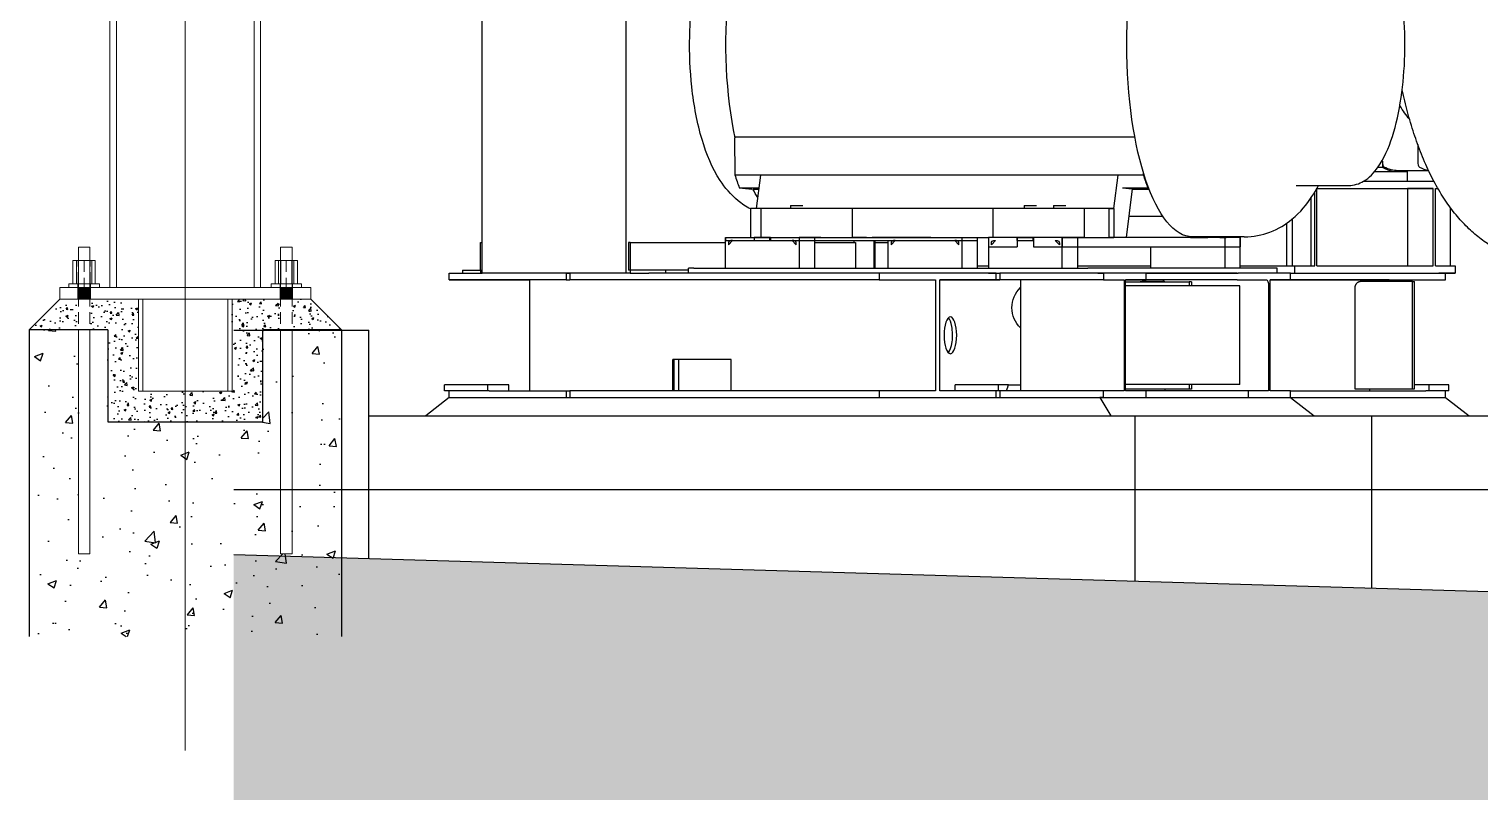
# Model space of a CAD drawing. Header units: metres. Extents: x 0 to 63075, y 0 to 44550.
# Drawn here: x 36348 to 38717, y 28897 to 30155 of the extents above; entities that cross this region are included whole.
import ezdxf

# ---------------------------------------------------------------- set-up
doc = ezdxf.new("R2010")
doc.units = ezdxf.units.M
doc.header["$LTSCALE"] = 75
doc.linetypes.add('CENTER2', pattern=[28.575, 19.05, -3.175, 3.175, -3.175])
doc.linetypes.add('DASHED2', pattern=[0.375, 0.25, -0.125])
for name, color, linetype in [('SC1', 7, 'CENTER2'), ('SDM', 7, 'Continuous'), ('SL1', 8, 'Continuous')]:
    doc.layers.add(name, color=color, linetype=linetype)

# ---------------------------------------------------------------- blocks, each defined once
blk = doc.blocks.new('A$C32abaae3')
at = {"layer": 'SL1'}
for points in [[(10064.3, 1530.1), (10064.3, 1511.1), (10044, 1511.1), (10044, 1530.1)], [(10394.3, 1530.1), (10394.3, 1511.1), (10374, 1511.1), (10374, 1530.1)]]:
    blk.add_hatch(color=256, dxfattribs=at).paths.add_polyline_path(points, flags=17)
h = blk.add_hatch(dxfattribs=at)
h.set_pattern_fill('AR-CONC', color=8, scale=5)
h.set_pattern_definition([(50, (8490.32, -8895.573), (35.86301, -3.13761), [3.75, -41.25]), (355, (8490.32, -8895.573), (-6.93757, 37.60961), [3, -33]), (100.45144, (8493.31, -8895.834), (28.92544, 34.472), [3.18701, -35.0571]), (46.1842, (8490.32, -8885.573), (53.36207, -8.27596), [5.625, -61.875]), (96.63564, (8494.767, -8886.26), (46.7331, 48.70593), [4.78052, -52.5857]), (351.18416, (8490.32, -8885.57), (46.7331, 48.70593), [4.5, -49.5]), (21, (8495.32, -8888.073), (29.84535, -20.130945), [3.75, -41.25]), (326, (8495.32, -8888.073), (12.16577, 36.2575), [3, -33]), (71.45144, (8497.807, -8889.75), (42.01112, 16.12656), [3.18701, -35.0571]), (37.5, (8490.32, -8895.573), (0.607993, 16.644693), [0, -32.6, 0, -33.5, 0, -33.125]), (7.5, (8490.32, -8895.573), (13.153477, 19.720586), [0, -19.1, 0, -31.85, 0, -12.625]), (327.5, (8479.17, -8895.573), (26.691122, -1.127744), [0, -12.5, 0, -39, 0, -51.75]), (317.5, (8474.17, -8895.573), (29.15931, 5.00525), [0, -16.25, 0, -25.9, 0, -36.75])])
h.paths.add_polyline_path([(10295.7, 1361.1), (10142.7, 1361.1), (10142.7, 1511.1), (10063.7, 1511.1), (10063.7, 1461.1), (10092.7, 1461.1), (10092.7, 1311.1), (10345.7, 1311.1), (10345.7, 1461.1), (10374.7, 1461.1), (10374.7, 1511.1), (10295.7, 1511.1)])
h.paths.add_polyline_path([(10393.7, 1461.1), (10474.2, 1461.1), (10474.2, 1461.1), (10424.2, 1511.1), (10393.7, 1511.1)])
h.paths.add_polyline_path([(9964.2, 1461.1), (10044.7, 1461.1), (10044.7, 1511.1), (10014.2, 1511.1)])
h = blk.add_hatch(dxfattribs=at)
h.set_pattern_fill('AR-CONC', color=8, scale=20)
h.set_pattern_definition([(50, (8490.32, -8895.57), (143.452, -12.5504), [15, -165]), (355, (8490.32, -8895.57), (-27.7503, 150.4384), [12, -132]), (100.4514, (8502.27, -8896.62), (115.7018, 137.888), [12.748, -140.2284]), (46.1842, (8490.32, -8855.57), (213.4483, -33.104), [22.5, -247.5]), (96.6356, (8508.1, -8858.33), (186.9324, 194.8237), [19.122, -210.3428]), (351.1842, (8490.32, -8855.57), (186.9324, 194.8237), [18, -198]), (21, (8510.32, -8865.57), (119.3814, -80.5238), [15, -165]), (326, (8510.32, -8865.57), (48.663, 145.03), [12, -132]), (71.4514, (8520.27, -8872.28), (168.0445, 64.5062), [12.748, -140.2284]), (37.5, (8490.32, -8895.57), (2.43197, 66.57877), [0, -130.4, 0, -134, 0, -132.5]), (7.5, (8490.32, -8895.57), (52.6139, 78.88234), [0, -76.4, 0, -127.4, 0, -50.5]), (327.5, (8445.72, -8895.57), (106.7645, -4.51097), [0, -50, 0, -156, 0, -207]), (317.5, (8425.72, -8895.57), (116.6372, 20.021), [0, -65, 0, -103.6, 0, -147])])
h.paths.add_polyline_path([(10393.7, 1096.1), (10379.4, 1096.1), (10374.7, 1096.1), (10374.7, 1461.1), (10345.7, 1461.1), (10345.7, 1311.1), (10092.7, 1311.1), (10092.7, 1461.1), (10063.7, 1461.1), (10063.7, 1096.1), (10049.4, 1096.1), (10044.7, 1096.1), (10044.7, 1461.1), (9964.2, 1461.1), (9964.2, 961.1), (10474.2, 961.1), (10474.2, 1461.1), (10393.7, 1461.1)])
h = blk.add_hatch(dxfattribs=at)
h.set_pattern_fill('AR-CONC', color=256)
h.set_pattern_definition([(50, (-9290.5, -30229.2), (182.18467, -15.9391), [19.05, -209.55]), (355, (-9290.5, -30229.2), (-35.2434, 191.05685), [15.24, -167.6406]), (100.45144, (-9275.32, -30230.53), (146.94125, 175.11775), [16.19, -178.09024]), (46.1842, (-9290.5, -30178.4), (271.079, -42.0423), [28.575, -314.325]), (96.63556, (-9267.9, -30181.9), (237.4041, 247.4261), [24.285, -267.1356]), (351.18415, (-9290.5, -30178.4), (237.4041, 247.4261), [22.86, -251.4597]), (21, (-9265.1, -30191.1), (151.6144, -102.2652), [19.05, -209.55]), (326, (-9265.1, -30191.1), (61.802, 184.188), [15.24, -167.64]), (71.45144, (-9252.47, -30199.62), (213.4164, 81.9228), [16.19, -178.0899]), (37.5, (-9290.5, -30229.2), (3.0886, 84.55504), [0, -165.608, 0, -170.18, 0, -168.275]), (7.5, (-9290.5, -30229.2), (66.81966, 100.18057), [0, -97.028, 0, -161.798, 0, -64.135]), (327.5, (-9347.143, -30229.2), (135.5906, -5.72874), [0, -63.5, 0, -198.12, 0, -262.89]), (317.5, (-9372.54, -30229.2), (148.12918, 25.4265), [0, -82.55, 0, -131.572, 0, -186.69])])
edge = h.paths.add_edge_path()
edge.add_ellipse((13054, 1005.9), major_axis=(61.3, 57.6), ratio=0.241845, start_angle=14.4328, end_angle=97.044, ccw=False)
edge.add_ellipse((13053.9, 1005.9), major_axis=(61.3, 57.6), ratio=0.241845, start_angle=47.3372, end_angle=97.0505)
edge.add_ellipse((13054, 1005.9), major_axis=(61.3, 57.6), ratio=0.241845, start_angle=14.4328, end_angle=97.044, ccw=False)
edge.add_ellipse((13053.9, 1005.9), major_axis=(61.3, 57.6), ratio=0.241845, start_angle=47.3372, end_angle=97.0505)
edge.add_ellipse((13054, 1005.9), major_axis=(61.3, 57.6), ratio=0.241845, start_angle=14.4328, end_angle=97.044, ccw=False)
edge.add_ellipse((13053.9, 1005.9), major_axis=(61.3, 57.6), ratio=0.241845, start_angle=47.3372, end_angle=97.0505)
edge.add_ellipse((13054, 1005.9), major_axis=(61.3, 57.6), ratio=0.241845, start_angle=14.4328, end_angle=97.044, ccw=False)
edge.add_ellipse((13053.9, 1005.9), major_axis=(61.3, 57.6), ratio=0.241845, start_angle=47.3372, end_angle=97.0505)
edge.add_ellipse((13053.9, 1005.9), major_axis=(61.3, 57.6), ratio=0.241845, start_angle=14.4328, end_angle=47.3371, ccw=False)
edge.add_ellipse((13054, 1005.9), major_axis=(61.3, 57.6), ratio=0.241845, start_angle=14.4328, end_angle=97.044, ccw=False)
edge.add_ellipse((13053.9, 1005.9), major_axis=(61.3, 57.6), ratio=0.241845, start_angle=14.4328, end_angle=47.3371, ccw=False)
edge.add_ellipse((13054, 1005.9), major_axis=(61.3, 57.6), ratio=0.241845, start_angle=-69.7715, end_angle=14.4328, ccw=False)
edge.add_ellipse((13053.9, 1005.9), major_axis=(61.3, 57.6), ratio=0.241845, start_angle=14.4328, end_angle=47.3371, ccw=False)
edge.add_ellipse((13054, 1005.9), major_axis=(61.3, 57.6), ratio=0.241845, start_angle=-69.7715, end_angle=14.4328, ccw=False)
edge.add_ellipse((13054, 1005.9), major_axis=(61.3, 57.6), ratio=0.241845, start_angle=-69.7715, end_angle=14.4328, ccw=False)
edge.add_line((13088.2, 1011.9), (14919.2, 957.9))
edge.add_line((14919.2, 957.9), (14919.2, 694.3))
edge.add_line((14919.2, 694.3), (10298.5, 694.3))
edge.add_line((10298.5, 694.3), (10298.5, 1094.3))
edge.add_line((10298.5, 1094.3), (12913.7, 1017.1))
edge.add_line((12913.7, 1017.1), (12913.7, 1101.1))
edge.add_spline(control_points=[(12902.7, 1017.4), (12903.4, 1017.4), (12904.9, 1017.4), (12910.1, 1017.2), (12914.1, 1017.1), (12924.4, 1016.8), (12931.5, 1042.2), (12940.3, 1023.8), (12942.2, 1020), (12944.2, 1016.2)], knot_values=[1.601672, 1.601672, 1.601672, 1.601672, 1.727876, 1.727876, 1.884956, 1.884956, 2.042035, 2.042035, 2.083748, 2.083748, 2.083748, 2.083748], degree=3, periodic=0)
edge.add_line((12944.2, 1016.2), (13032.6, 1013.6))
edge.add_ellipse((13053.9, 1005.9), major_axis=(61.3, 57.6), ratio=0.241845, start_angle=47.3372, end_angle=97.0505, ccw=False)
h.paths.add_polyline_path([(17769.7, 694.3), (17769.7, 873.7), (17769.4, 873.7), (14919.2, 957.9), (14919.2, 694.3)])
h.paths.add_polyline_path([(17769.7, 833.7), (18366.9, 833.7), (18366.9, 873.7), (17769.7, 873.7)])
at = {"layer": 'SL1', "lineweight": 0}
for p, q in [((10096.2, 10492.4), (10096.2, 1530.1)), ((10106.9, 10492.4), (10106.9, 1530.1)), ((10331.5, 1530.1), (10331.5, 10492.4)), ((10342.2, 10492.4), (10342.2, 1530.1)), ((10044.7, 1596.1), (10044.7, 1574.4)), ((10044.7, 1596.1), (10054.2, 1596.1)), ((10054.2, 1596.1), (10063.7, 1596.1)), ((10063.7, 1596.1), (10063.7, 1574.4)), ((10374.7, 1596.1), (10374.7, 1574.4)), ((10393.7, 1596.1), (10374.7, 1596.1)), ((10393.7, 1596.1), (10393.7, 1574.4)), ((10035.9, 1574.4), (10041.7, 1574.4)), ((10035.9, 1536.4), (10035.9, 1574.4)), ((10041.7, 1574.4), (10066.6, 1574.4)), ((10041.7, 1536.4), (10041.7, 1574.4)), ((10066.6, 1536.4), (10066.6, 1574.4)), ((10072.4, 1574.4), (10066.6, 1574.4)), ((10072.4, 1536.4), (10072.4, 1574.4)), ((10365.9, 1536.4), (10365.9, 1574.4)), ((10371.7, 1574.4), (10365.9, 1574.4)), ((10371.7, 1536.4), (10371.7, 1574.4)), ((10371.7, 1574.4), (10396.6, 1574.4)), ((10402.4, 1574.4), (10396.6, 1574.4)), ((10396.6, 1574.4), (10396.6, 1536.4)), ((10402.4, 1536.4), (10402.4, 1574.4)), ((10014.2, 1530.1), (10424.2, 1530.1)), ((10014.2, 1511.1), (10014.2, 1530.1)), ((10029.2, 1530.1), (10029.2, 1536.4)), ((10029.2, 1536.4), (10079.2, 1536.4)), ((10029.2, 1530.1), (10079.2, 1530.1)), ((10066.6, 1536.4), (10041.7, 1536.4)), ((10044, 1530.1), (10044, 1536.4)), ((10044, 1511.1), (10044, 1530.1)), ((10044, 1511.1), (10044, 1530.1)), ((10044, 1511.1), (10044, 1530.1)), ((10054.2, 1530.1), (10054.2, 1536.4)), ((10054.2, 1511.1), (10054.2, 1530.1)), ((10054.2, 1511.1), (10054.2, 1530.1)), ((10054.2, 1511.1), (10054.2, 1530.1)), ((10064.3, 1530.1), (10064.3, 1536.4)), ((10064.3, 1511.1), (10064.3, 1530.1)), ((10064.3, 1511.1), (10064.3, 1530.1)), ((10064.3, 1511.1), (10064.3, 1530.1)), ((10079.2, 1530.1), (10079.2, 1536.4)), ((10359.2, 1530.1), (10359.2, 1536.4)), ((10359.2, 1536.4), (10409.2, 1536.4)), ((10359.2, 1530.1), (10409.2, 1530.1)), ((10396.6, 1536.4), (10371.7, 1536.4)), ((10374, 1530.1), (10374, 1536.4)), ((10374, 1511.1), (10374, 1530.1)), ((10374, 1511.1), (10374, 1530.1)), ((10374, 1511.1), (10374, 1530.1)), ((10384.2, 1530.1), (10384.2, 1536.4)), ((10384.2, 1511.1), (10384.2, 1530.1)), ((10384.2, 1511.1), (10384.2, 1530.1)), ((10384.2, 1511.1), (10384.2, 1530.1)), ((10394.3, 1530.1), (10394.3, 1536.4)), ((10394.3, 1511.1), (10394.3, 1530.1)), ((10394.3, 1511.1), (10394.3, 1530.1)), ((10394.3, 1511.1), (10394.3, 1530.1)), ((10409.2, 1530.1), (10409.2, 1536.4)), ((10424.2, 1530.1), (10424.2, 1511.1)), ((10424.2, 1511.1), (10014.2, 1511.1)), ((10014.2, 1511.1), (10424.2, 1511.1)), ((10142.7, 1511.1), (10142.7, 1361.1)), ((10149.8, 1511.1), (10149.8, 1361.1)), ((10288.6, 1361.1), (10288.6, 1511.1)), ((10295.7, 1361.1), (10295.7, 1511.1)), ((10044.7, 1461.1), (10044.7, 1096.1)), ((10063.7, 1461.1), (10063.7, 1096.1)), ((10374.7, 1461.1), (10374.7, 1096.1)), ((10393.7, 1461.1), (10393.7, 1096.1)), ((10142.7, 1361.1), (10295.7, 1361.1)), ((10044.7, 1096.1), (10063.7, 1096.1)), ((10374.7, 1096.1), (10379.4, 1096.1)), ((10393.7, 1096.1), (10379.4, 1096.1))]:
    blk.add_line(p, q, dxfattribs=at)
at = {"layer": 'SL1', "extrusion": (2.28848e-17, 1, 0)}
for p, q in [((10703.8, 1553.9), (10703.8, 2511.9)), ((10938.7, 2511.9), (10938.7, 1553.9)), ((11115.8, 1774.5), (11116.5, 1714.3)), ((11117.2, 1776.2), (11769.4, 1776.2)), ((12231.4, 1763.4), (12231.4, 1736.6)), ((12173.6, 1736.6), (12172.7, 1736.6)), ((12173.6, 1736.6), (12173.6, 1726.3)), ((11116.5, 1714.3), (11783.7, 1714.3)), ((11151.8, 1659.4), (11158.6, 1713.5)), ((11735.4, 1659.4), (11742.1, 1713.5)), ((11783.7, 1714.3), (11783.6, 1717.4)), ((12199.2, 1718.9), (12160.4, 1718.9)), ((12173.6, 1726.3), (12166.2, 1726.3)), ((12249, 1720.9), (12199.2, 1720.9)), ((12214.8, 1718.9), (12199.2, 1718.9)), ((12214.8, 1718.9), (12199.2, 1718.9)), ((12214.8, 1703.9), (12214.8, 1720.9)), ((12214.8, 1718.9), (12214.8, 1720.9)), ((11123.7, 1693.1), (11156, 1693.1)), ((11123.7, 1693.1), (11144.3, 1691)), ((11146.3, 1690.9), (11155.8, 1690.9)), ((11749.1, 1693.1), (11765, 1691.5)), ((11749.1, 1693.1), (11790.9, 1693.1)), ((11765, 1691.5), (11755.1, 1611.9)), ((11765, 1690.9), (11792.8, 1690.9)), ((11792, 1693), (11790.9, 1693.1)), ((12032.6, 1696.9), (12118.6, 1696.9)), ((12063.1, 1565.9), (12063.1, 1685.7)), ((12066.5, 1565.9), (12066.5, 1691.5)), ((12066.7, 1691.9), (12256.7, 1691.9)), ((12143.1, 1703.9), (12257.5, 1703.9)), ((12256.7, 1691.9), (12214.4, 1691.9)), ((12214.4, 1691.9), (12214.4, 1565.9)), ((12256.7, 1565.9), (12256.7, 1691.9)), ((12260.1, 1565.9), (12260.1, 1691.9)), ((12260.1, 1691.9), (12264.2, 1691.9)), ((11141.8, 1659.4), (11141.8, 1611.9)), ((11308.1, 1659.4), (11158.8, 1659.4)), ((11158.8, 1659.4), (11158.8, 1611.9)), ((11207.2, 1664.4), (11213.8, 1664.4)), ((11207.2, 1664.4), (11207.2, 1659.4)), ((11213.8, 1664.4), (11227.2, 1664.4)), ((11308.1, 1659.4), (11308.1, 1611.9)), ((11537.4, 1659.4), (11537.4, 1611.9)), ((11686.7, 1659.4), (11537.4, 1659.4)), ((11588.7, 1664.4), (11595.3, 1664.4)), ((11588.7, 1664.4), (11588.7, 1659.4)), ((11588.7, 1664.4), (11595.3, 1664.4)), ((11588.7, 1664.4), (11588.7, 1659.4)), ((11595.3, 1664.4), (11608.7, 1664.4)), ((11595.3, 1664.4), (11608.7, 1664.4)), ((11636.6, 1664.4), (11643.2, 1664.4)), ((11636.6, 1664.4), (11636.6, 1659.4)), ((11643.2, 1664.4), (11656.6, 1664.4)), ((11686.7, 1659.4), (11686.7, 1611.9)), ((11727.7, 1659.4), (11735.4, 1659.4)), ((11727.7, 1611.9), (11727.7, 1659.4)), ((11735.4, 1659.4), (11727.7, 1659.4)), ((11735.4, 1659.4), (11735.4, 1611.9)), ((12057, 1676.2), (12057, 1565.9)), ((12284.5, 1660.9), (12284.5, 1565.9)), ((11759.5, 1646.9), (11815, 1646.9)), ((12017.6, 1565.9), (12017.6, 1635.3)), ((12026.6, 1565.9), (12026.6, 1642.2)), ((11101.2, 1561.9), (11101.2, 1611.9)), ((11101.2, 1611.9), (11148.2, 1611.9)), ((11101.2, 1611.9), (11148.2, 1611.9)), ((11101.2, 1611.9), (11101.2, 1606.9)), ((11148.2, 1611.9), (11173.8, 1611.9)), ((11148.2, 1611.9), (11148.2, 1606.9)), ((11174.5, 1611.9), (11148.2, 1611.9)), ((11148.2, 1611.9), (11148.2, 1606.9)), ((11173.8, 1606.9), (11173.8, 1611.9)), ((11173.8, 1611.9), (11174.5, 1611.9)), ((11174.5, 1606.9), (11174.5, 1611.9)), ((11174.5, 1611.9), (11221.5, 1611.9)), ((11174.5, 1611.9), (11221.5, 1611.9)), ((11174.5, 1611.9), (11174.5, 1606.9)), ((11221.5, 1611.9), (11247.1, 1611.9)), ((11221.5, 1611.9), (11221.5, 1561.9)), ((11256.9, 1611.9), (11221.5, 1611.9)), ((11221.5, 1611.9), (11221.5, 1606.9)), ((11247.1, 1561.9), (11247.1, 1611.9)), ((11247.1, 1611.9), (11308.1, 1611.9)), ((11331.2, 1611.9), (11308.1, 1611.9)), ((11436.3, 1611.9), (11340.5, 1611.9)), ((11430.9, 1611.9), (11530.6, 1611.9)), ((11484.7, 1611.9), (11490.9, 1611.9)), ((11487, 1611.9), (11487, 1561.9)), ((11498.4, 1611.9), (11498.4, 1611.9)), ((11507.4, 1611.9), (11507.4, 1611.9)), ((11512.2, 1611.9), (11512.2, 1606.9)), ((11512.2, 1611.9), (11512.2, 1561.9)), ((11530.6, 1611.9), (11530.6, 1561.9)), ((11577.6, 1611.9), (11530.6, 1611.9)), ((11577.6, 1611.9), (11530.6, 1611.9)), ((11530.6, 1611.9), (11530.6, 1596.9)), ((11577.6, 1611.9), (11603.3, 1611.9)), ((11577.6, 1606.9), (11577.6, 1611.9)), ((11577.6, 1611.9), (11577.6, 1596.9)), ((11603.9, 1611.9), (11577.6, 1611.9)), ((11603.3, 1606.9), (11603.3, 1611.9)), ((11603.3, 1611.9), (11603.9, 1611.9)), ((11603.9, 1611.9), (11603.9, 1606.9)), ((11650.9, 1611.9), (11603.9, 1611.9)), ((11650.9, 1611.9), (11603.9, 1611.9)), ((11603.9, 1611.9), (11603.9, 1596.9)), ((11650.9, 1611.9), (11676.6, 1611.9)), ((11650.9, 1561.9), (11650.9, 1611.9)), ((11686.3, 1611.9), (11650.9, 1611.9)), ((11650.9, 1611.9), (11650.9, 1596.9)), ((11676.6, 1561.9), (11676.6, 1611.9)), ((11676.6, 1611.9), (11686.7, 1611.9)), ((11755.1, 1611.9), (11727.7, 1611.9)), ((11727.7, 1611.9), (11735.4, 1611.9)), ((11860.3, 1611.9), (11755.1, 1611.9)), ((11860.3, 1611.9), (11888.5, 1611.9)), ((11948.2, 1612.9), (11863.6, 1612.9)), ((11888.5, 1611.9), (11888.4, 1612.9)), ((11915.9, 1611.9), (11888.5, 1611.9)), ((11908.3, 1612.9), (11908.3, 1611.9)), ((11908.3, 1611.9), (11915.9, 1611.9)), ((11915.9, 1612.9), (11915.9, 1611.9)), ((11916.1, 1611.9), (11916.1, 1561.9)), ((11918.3, 1612.9), (11918.3, 1611.9)), ((11941.6, 1611.9), (11918.3, 1611.9)), ((11941.6, 1611.9), (11918.3, 1611.9)), ((11941.6, 1611.9), (11941.6, 1596.9)), ((11941.6, 1561.9), (11941.6, 1611.9)), ((10701.2, 1603.9), (10703.8, 1603.9)), ((10701.2, 1558.9), (10701.2, 1603.9)), ((10945.8, 1603.9), (10943, 1603.9)), ((10943, 1603.9), (10943, 1558.9)), ((10945.8, 1603.9), (10945.8, 1558.9)), ((10945.8, 1603.9), (11101.2, 1603.9)), ((11101.2, 1606.9), (11148.2, 1606.9)), ((11105.9, 1599.8), (11112.6, 1606.9)), ((11105.9, 1602.9), (11105.9, 1599.8)), ((11112.6, 1606.9), (11109.7, 1606.9)), ((11148.2, 1606.9), (11174.5, 1606.9)), ((11174.5, 1606.9), (11221.5, 1606.9)), ((11213, 1606.9), (11210.1, 1606.9)), ((11210.1, 1606.9), (11216.8, 1599.8)), ((11216.8, 1599.8), (11216.8, 1602.9)), ((11221.5, 1606.9), (11512.2, 1606.9)), ((11247.1, 1603.9), (11313.6, 1603.9)), ((11310.8, 1606.9), (11310.8, 1603.9)), ((11313.6, 1603.9), (11313.6, 1561.9)), ((11313.6, 1603.9), (11313.6, 1561.9)), ((11343.7, 1561.9), (11343.7, 1606.9)), ((11345.4, 1561.9), (11345.4, 1606.9)), ((11345.4, 1603.9), (11366.7, 1603.9)), ((11366.7, 1561.9), (11366.7, 1606.9)), ((11371.4, 1599.8), (11378, 1606.9)), ((11371.4, 1602.9), (11371.4, 1599.8)), ((11378, 1606.9), (11375.2, 1606.9)), ((11413.7, 1606.9), (11440, 1606.9)), ((11475.6, 1606.9), (11482.3, 1599.8)), ((11478.5, 1606.9), (11475.6, 1606.9)), ((11482.3, 1599.8), (11482.3, 1602.9)), ((11530.6, 1596.9), (11577.6, 1596.9)), ((11535.3, 1599.8), (11542, 1606.9)), ((11535.3, 1599.8), (11535.3, 1602.9)), ((11539.1, 1606.9), (11542, 1606.9)), ((11577.6, 1606.9), (11603.9, 1606.9)), ((11603.9, 1596.9), (11650.9, 1596.9)), ((11639.6, 1606.9), (11646.2, 1599.8)), ((11639.6, 1606.9), (11642.5, 1606.9)), ((11646.2, 1602.9), (11646.2, 1599.8)), ((11650.9, 1596.9), (11941.6, 1596.9)), ((11795.8, 1561.9), (11795.8, 1596.9)), ((11512.2, 1565.9), (11530.6, 1565.9)), ((11676.6, 1565.9), (11795.8, 1565.9)), ((11941.6, 1565.9), (12030.6, 1565.9)), ((12030.6, 1565.9), (12063.1, 1565.9)), ((12030.6, 1553.9), (12030.6, 1565.9)), ((12066.5, 1565.9), (12256.7, 1565.9)), ((12260.1, 1565.9), (12292.6, 1565.9)), ((12292.6, 1565.9), (12292.6, 1553.9)), ((10650.3, 1553.9), (10696.3, 1553.9)), ((10650.3, 1542.9), (10650.3, 1553.9)), ((10841, 1542.9), (10650.3, 1542.9)), ((10650.3, 1542.9), (10781.9, 1542.9)), ((10671.8, 1558.9), (10701.2, 1558.9)), ((10671.8, 1558.9), (10671.8, 1553.9)), ((10671.8, 1553.9), (10701.2, 1553.9)), ((10701.2, 1558.9), (10701.2, 1553.9)), ((10701.2, 1558.9), (10703.8, 1558.9)), ((10701.2, 1553.9), (10703.4, 1553.9)), ((10703.4, 1553.9), (10703.8, 1553.9)), ((10708.1, 1553.9), (10703.8, 1553.9)), ((10938.7, 1553.9), (10703.8, 1553.9)), ((10781.9, 1361.9), (10781.9, 1542.9)), ((10841, 1553.9), (10841, 1542.9)), ((10841, 1553.9), (10847.2, 1553.9)), ((10841, 1542.9), (10847.2, 1542.9)), ((10847.2, 1553.9), (10847.2, 1542.9)), ((11352.2, 1542.9), (10847.2, 1542.9)), ((10945.8, 1553.9), (10938.7, 1553.9)), ((10945.8, 1558.9), (10943, 1558.9)), ((11003.5, 1558.9), (10945.8, 1558.9)), ((10945.8, 1558.9), (10945.8, 1553.9)), ((10945.8, 1553.9), (10975.9, 1553.9)), ((11352.2, 1553.9), (10975.9, 1553.9)), ((11040.9, 1558.9), (11003.5, 1558.9)), ((11003.5, 1558.9), (11003.5, 1553.9)), ((11049.3, 1561.9), (11040.9, 1561.9)), ((11040.9, 1553.9), (11040.9, 1561.9)), ((11049.3, 1561.9), (11692.6, 1561.9)), ((11543, 1553.9), (11352.2, 1553.9)), ((11352.2, 1553.9), (11352.2, 1542.9)), ((11352.2, 1542.9), (11444.2, 1542.9)), ((11352.2, 1542.9), (11358.4, 1542.9)), ((11444.2, 1542.9), (11444.2, 1361.9)), ((11582.6, 1542.9), (11451, 1542.9)), ((11451, 1542.9), (11543, 1542.9)), ((11451, 1361.9), (11451, 1542.9)), ((11530.6, 1553.9), (11543, 1553.9)), ((11543, 1553.9), (11537.4, 1553.9)), ((11543, 1542.9), (11543, 1553.9)), ((11543, 1553.9), (11549.1, 1553.9)), ((11543, 1542.9), (11549.1, 1542.9)), ((11718.3, 1553.9), (11549.1, 1553.9)), ((11549.1, 1553.9), (11549.1, 1542.9)), ((11718.3, 1542.9), (11549.1, 1542.9)), ((11582.6, 1542.9), (11582.6, 1361.9)), ((11650.9, 1561.9), (11667.6, 1561.9)), ((11708.9, 1561.9), (11692.6, 1561.9)), ((12001.2, 1561.9), (11708.9, 1561.9)), ((11708.9, 1553.9), (11718.3, 1553.9)), ((11787.7, 1553.9), (11718.3, 1553.9)), ((11718.3, 1553.9), (11718.3, 1542.9)), ((11718.3, 1542.9), (11751.8, 1542.9)), ((11751.8, 1542.9), (11751.8, 1361.9)), ((11754.2, 1361.9), (11754.2, 1542.9)), ((11754.2, 1542.9), (11787.7, 1542.9)), ((11815.2, 1542.9), (11754.2, 1542.9)), ((11754.2, 1542.9), (11785.1, 1542.9)), ((11817.6, 1539.9), (11781.2, 1539.9)), ((11936.4, 1542.9), (11785.1, 1542.9)), ((11785.1, 1542.9), (11785.1, 1542.9)), ((11787.7, 1542.9), (11787.7, 1553.9)), ((11936.4, 1553.9), (11787.7, 1553.9)), ((11787.7, 1553.9), (11808.7, 1553.9)), ((11787.7, 1553.9), (11938.3, 1553.9)), ((11808.7, 1553.9), (11813.4, 1553.9)), ((11936.4, 1542.9), (11854.6, 1542.9)), ((11911.3, 1553.9), (11934.9, 1553.9)), ((11936.4, 1542.9), (11960.8, 1542.9)), ((11960.8, 1553.9), (11938.3, 1553.9)), ((12023.7, 1553.9), (11960.8, 1553.9)), ((11960.8, 1542.9), (11984.3, 1542.9)), ((11990.2, 1361.9), (11990.2, 1542.9)), ((11990.2, 1542.9), (12023.7, 1542.9)), ((12184.6, 1542.9), (11990.2, 1542.9)), ((11990.2, 1542.9), (12276.6, 1542.9)), ((12001.9, 1561.9), (12001.2, 1561.9)), ((12001.9, 1553.9), (12001.9, 1561.9)), ((12023.7, 1553.9), (12030.6, 1553.9)), ((12023.7, 1542.9), (12023.7, 1553.9)), ((12030.6, 1553.9), (12292.6, 1553.9)), ((12222.6, 1539.9), (12138, 1539.9)), ((12184.6, 1542.9), (12276.6, 1542.9)), ((12184.6, 1539.9), (12184.6, 1542.9)), ((12222.6, 1364.9), (12222.6, 1539.9)), ((12222.6, 1539.9), (12226, 1539.9)), ((12226, 1364.9), (12226, 1539.9)), ((12292.6, 1553.9), (12265.8, 1553.9)), ((12276.6, 1542.9), (12276.6, 1553.9)), ((11754.2, 1539.4), (11858.3, 1539.4)), ((11940.8, 1532.9), (11754.2, 1532.9)), ((11861.7, 1539.4), (11858.3, 1539.4)), ((11858.3, 1539.4), (11858.3, 1532.9)), ((11861.7, 1539.4), (11861.7, 1532.9)), ((11940.8, 1371.9), (11940.8, 1532.9)), ((11987.8, 1532.9), (11987.8, 1361.9)), ((12128.6, 1529.9), (12128.6, 1364.9)), ((10298.5, 1460.9), (10519.1, 1460.9)), ((10519.1, 1200.9), (10519.1, 1460.9)), ((11015, 1361.9), (11015, 1412.7)), ((11110.5, 1412.7), (11015, 1412.7)), ((11017.5, 1361.9), (11017.5, 1412.7)), ((11024.7, 1412.7), (11024.7, 1361.9)), ((11110.5, 1361.9), (11110.5, 1412.7)), ((10650.3, 1350.9), (10611.8, 1320.9)), ((10642.6, 1361.9), (10642.6, 1371.4)), ((10713.1, 1371.4), (10642.6, 1371.4)), ((10713.1, 1361.9), (10642.6, 1361.9)), ((10650.3, 1350.9), (10650.3, 1361.9)), ((10650.3, 1350.9), (11712.1, 1350.9)), ((10713.1, 1361.9), (10713.1, 1371.4)), ((10747.3, 1371.4), (10713.1, 1371.4)), ((10715.1, 1361.9), (10713.1, 1361.9)), ((10715.1, 1361.9), (10841, 1361.9)), ((10747.3, 1361.9), (10747.3, 1371.4)), ((10841, 1361.9), (10841, 1350.9)), ((10841, 1361.9), (10847.2, 1361.9)), ((11352.2, 1361.9), (10847.2, 1361.9)), ((10847.2, 1361.9), (10847.2, 1350.9)), ((11444.2, 1361.9), (11352.2, 1361.9)), ((11352.2, 1361.9), (11352.2, 1350.9)), ((11476.1, 1361.9), (11451, 1361.9)), ((11546.6, 1371.4), (11476.1, 1371.4)), ((11476.1, 1361.9), (11476.1, 1371.4)), ((11546.6, 1361.9), (11476.1, 1361.9)), ((11543, 1350.9), (11543, 1361.9)), ((11563.3, 1371.4), (11546.6, 1371.4)), ((11546.6, 1361.9), (11546.6, 1371.4)), ((11554.8, 1361.9), (11546.6, 1361.9)), ((11549.1, 1361.9), (11549.1, 1350.9)), ((11718.3, 1361.9), (11554.8, 1361.9)), ((11563.3, 1371.4), (11582.6, 1371.4)), ((11718.3, 1350.9), (11712.1, 1350.9)), ((11712.1, 1350.9), (11730.1, 1320.9)), ((11712.1, 1350.9), (12019.3, 1350.9)), ((11718.3, 1350.9), (11718.3, 1361.9)), ((11751.8, 1361.9), (11718.3, 1361.9)), ((11718.3, 1350.9), (11787.7, 1350.9)), ((11940.8, 1371.9), (11754.2, 1371.9)), ((11858.3, 1364.4), (11754.2, 1364.4)), ((11787.7, 1361.9), (11754.2, 1361.9)), ((11787.7, 1350.9), (11787.7, 1361.9)), ((11954.3, 1361.9), (11787.7, 1361.9)), ((11818.6, 1364.4), (11818.6, 1361.9)), ((11858.3, 1371.9), (11858.3, 1364.4)), ((11861.7, 1364.4), (11858.3, 1364.4)), ((11861.7, 1371.9), (11861.7, 1364.4)), ((11940.8, 1371.9), (11931.4, 1371.9)), ((11987.8, 1361.9), (11954.3, 1361.9)), ((11954.3, 1361.9), (11954.3, 1350.9)), ((11954.3, 1350.9), (12023.7, 1350.9)), ((12023.7, 1361.9), (11990.2, 1361.9)), ((12023.7, 1361.9), (12244.5, 1361.9)), ((12023.7, 1350.9), (12023.7, 1361.9)), ((12023.7, 1350.9), (12276.6, 1350.9)), ((12023.7, 1350.9), (12062.2, 1320.9)), ((12128.6, 1364.9), (12222.6, 1364.9)), ((12152.5, 1364.9), (12152.5, 1361.9)), ((12222.6, 1364.9), (12226, 1364.9)), ((12250.1, 1371.4), (12226, 1371.4)), ((12250.1, 1361.9), (12244.5, 1361.9)), ((12282.2, 1371.4), (12250.1, 1371.4)), ((12250.1, 1361.9), (12250.1, 1371.4)), ((12282.2, 1361.9), (12250.1, 1361.9)), ((12276.6, 1350.9), (12276.6, 1361.9)), ((12276.6, 1350.9), (12315.1, 1320.9)), ((12282.2, 1361.9), (12282.2, 1371.4)), ((10519.1, 1320.9), (11769.9, 1320.9)), ((11769.9, 1200.9), (11769.9, 1320.9)), ((11769.9, 1320.9), (12156.2, 1320.9)), ((12156.2, 1200.9), (12156.2, 1320.9)), ((12156.2, 1320.9), (12421, 1320.9)), ((10298.5, 1200.9), (10519.1, 1200.9)), ((10298.5, 1200.9), (10519.1, 1200.9)), ((10519.1, 1087.8), (10519.1, 1200.9)), ((10519.1, 1200.9), (11769.9, 1200.9)), ((10519.1, 1200.9), (11769.9, 1200.9)), ((11769.9, 1050.9), (11769.9, 1200.9)), ((11769.9, 1200.9), (12156.2, 1200.9)), ((11769.9, 1200.9), (12156.2, 1200.9)), ((12156.2, 1039.5), (12156.2, 1200.9)), ((12156.2, 1200.9), (12421, 1200.9)), ((12156.2, 1200.9), (12421, 1200.9)), ((17769.4, 873.7), (10298.5, 1094.3))]:
    blk.add_line(p, q, dxfattribs=at)
at = {"layer": 'SL1', "linetype": 'DASHED2', "lineweight": 0}
for p, q in [((10054.2, 1596.1), (10045.9, 1596.1)), ((10374.7, 1596.1), (10384.2, 1596.1)), ((10066.6, 1574.4), (10041.7, 1574.4)), ((10041.7, 1574.4), (10066.6, 1574.4)), ((10044.5, 1536.4), (10044.5, 1574.4)), ((10044.7, 1574.4), (10044.7, 1461.1)), ((10045, 1536.4), (10045, 1574.4)), ((10045, 1536.4), (10045, 1574.4)), ((10045, 1574.4), (10045, 1536.4)), ((10054.2, 1574.4), (10054.2, 1536.4)), ((10063.3, 1536.4), (10063.3, 1574.4)), ((10063.3, 1536.4), (10063.3, 1574.4)), ((10063.3, 1574.4), (10063.3, 1536.4)), ((10063.7, 1574.4), (10063.7, 1461.1)), ((10063.8, 1536.4), (10063.8, 1574.4)), ((10396.6, 1574.4), (10371.7, 1574.4)), ((10371.7, 1574.4), (10396.6, 1574.4)), ((10374.5, 1536.4), (10374.5, 1574.4)), ((10374.7, 1574.4), (10374.7, 1461.1)), ((10375, 1574.4), (10375, 1536.4)), ((10375, 1536.4), (10375, 1574.4)), ((10375, 1536.4), (10375, 1574.4)), ((10384.2, 1574.4), (10384.2, 1536.4)), ((10393.3, 1574.4), (10393.3, 1536.4)), ((10393.3, 1536.4), (10393.3, 1574.4)), ((10393.3, 1536.4), (10393.3, 1574.4)), ((10393.7, 1574.4), (10393.7, 1461.1)), ((10393.8, 1536.4), (10393.8, 1574.4)), ((10079.2, 1536.4), (10029.2, 1536.4)), ((10029.2, 1530.1), (10029.2, 1536.4)), ((10029.2, 1530.1), (10029.2, 1536.4)), ((10079.2, 1536.4), (10029.2, 1536.4)), ((10079.2, 1530.1), (10029.2, 1530.1)), ((10079.2, 1530.1), (10029.2, 1530.1)), ((10035.9, 1536.4), (10072.4, 1536.4)), ((10041.7, 1536.4), (10066.6, 1536.4)), ((10079.2, 1530.1), (10079.2, 1536.4)), ((10079.2, 1530.1), (10079.2, 1536.4)), ((10359.2, 1530.1), (10359.2, 1536.4)), ((10409.2, 1536.4), (10359.2, 1536.4)), ((10409.2, 1536.4), (10359.2, 1536.4)), ((10359.2, 1530.1), (10359.2, 1536.4)), ((10409.2, 1530.1), (10359.2, 1530.1)), ((10409.2, 1530.1), (10359.2, 1530.1)), ((10402.4, 1536.4), (10365.9, 1536.4)), ((10396.6, 1536.4), (10371.7, 1536.4)), ((10409.2, 1530.1), (10409.2, 1536.4)), ((10409.2, 1530.1), (10409.2, 1536.4)), ((10063.7, 1096.1), (10049.4, 1096.1)), ((10379.4, 1096.1), (10392.4, 1096.1))]:
    blk.add_line(p, q, dxfattribs=at)
at = {"layer": 'SL1', "color": 8}
for p, q in [((9964.2, 1461.1), (10014.2, 1511.1)), ((10424.2, 1511.1), (10474.2, 1461.1)), ((10092.7, 1461.1), (9964.2, 1461.1)), ((9964.2, 1461.1), (9964.2, 961.1)), ((10092.7, 1461.1), (10092.7, 1311.1)), ((10345.7, 1311.1), (10345.7, 1461.1)), ((10474.2, 1461.1), (10345.7, 1461.1)), ((10474.2, 1461.1), (10474.2, 961.1)), ((10092.7, 1311.1), (10345.7, 1311.1))]:
    blk.add_line(p, q, dxfattribs=at)
at = {"layer": 'SL1', "extrusion": (0, 0, -1)}
for centre, major_axis, ratio, start_param, end_param in [((11863.6, 1926.9), (0, 314), 0.34202, -1.570796, 0), ((11197.9, 1926.9), (0, 280.8), 0.34202, -2.144346, -1.270443), ((11863.6, 1926.9), (0, -314), 0.34202, 0, 1.570796), ((12257, 2103.9), (0, -320), 0.34202, 0.365529, 0.525564), ((12199.2, 2101.9), (0, -383), 0.34202, -0.10224, 0.197096), ((12199.2, 2103.9), (0, -383), 0.34202, 0, 0.175157), ((11197.9, 1926.9), (0, 280.8), 0.34202, -2.667556, -2.568043), ((11539.1, 1602.9), (0, 4), 0.939693, -1.570796, 0), ((11642.5, 1602.9), (0, 4), 0.939693, 0, 1.570796), ((11815.2, 1532.9), (0, 10), 0.34202, 0, 0.863212), ((11984.3, 1532.9), (0, 10), 0.34202, 0, 1.570796), ((11610.1, 1497.4), (0, 43.9), 0.939693, -2.411232, -0.730361), ((11468.4, 1452.4), (0, -30), 0.34202, -8.353981628494655, -2.070796321315069)]:
    blk.add_ellipse(centre, major_axis=major_axis, ratio=ratio, start_param=start_param, end_param=end_param, dxfattribs=at)
at = {"layer": 'SL1'}
for centre, major_axis, ratio, start_param, end_param in [((12177, 1736.6), (0, 10), 0.34202, 1.570796, 2.966436), ((12234.8, 1736.6), (0, -10), 0.34202, -1.570796, -0.175157), ((12257, 2103.9), (0, -383), 0.34202, -0.175157, -0.063838), ((11109.7, 1602.9), (0, 4), 0.939693, 0, 1.570796), ((11213, 1602.9), (0, -4), 0.939693, 1.570796, 3.141593), ((11375.2, 1602.9), (0, 4), 0.939693, 0, 1.570796), ((11478.5, 1602.9), (0, 4), 0.939693, -1.570796, 0), ((11781.2, 1529.9), (0, -10), 0.939693, -3.141593, -2.824032), ((11461.6, 1452.4), (0, 30), 0.34202, -1.070796, -0.335983), ((11461.6, 1452.4), (0, -30), 0.34202, 0.335983, 2.070796)]:
    blk.add_ellipse(centre, major_axis=major_axis, ratio=ratio, start_param=start_param, end_param=end_param, dxfattribs=at)
for points, knots in [([(12118.6, 1696.9), (12127.2, 1696.9), (12135.7, 1699.5), (12152.3, 1709.3), (12159.9, 1717.4), (12176, 1740.4), (12183.6, 1757.3), (12196, 1795.8), (12200.8, 1817.2), (12207.5, 1862.4), (12209.5, 1886.1), (12210.8, 1933.8), (12210.1, 1957.8), (12206, 2004.1), (12202.7, 2026.4), (12193.4, 2067.5), (12187.5, 2086.1), (12172.9, 2118.8), (12164.2, 2132.5), (12143.5, 2151), (12131.5, 2156.9), (12118.6, 2156.9)], [1.570796, 1.570796, 1.570796, 1.570796, 1.769423, 1.769423, 2.027351, 2.027351, 2.386992, 2.386992, 2.731396, 2.731396, 3.06398, 3.06398, 3.393241, 3.393241, 3.723591, 3.723591, 4.060535, 4.060535, 4.415424, 4.415424, 4.712389, 4.712389, 4.712389, 4.712389]), ([(11141.8, 1658.5), (11134.3, 1662.4), (11127.7, 1667), (11109.3, 1682.1), (11100.2, 1693.4), (11079, 1725.7), (11070.1, 1747.8), (11055, 1798.3), (11049.5, 1827.2), (11043.3, 1884.4), (11042.1, 1912.4), (11043.2, 1963.8), (11044.9, 1987.3), (11047.9, 2010)], [4.890754, 4.890754, 4.890754, 4.890754, 4.98659, 4.98659, 5.192973, 5.192973, 5.56461, 5.56461, 5.975986, 5.975986, 6.341063, 6.341063, 6.652916, 6.652916, 6.652916, 6.652916]), ([(12418.3, 1570.9), (12415.5, 1571.4), (12412.7, 1572), (12406, 1573.7), (12402, 1574.8), (12394.1, 1577.3), (12390.2, 1578.7), (12382.5, 1581.7), (12378.7, 1583.3), (12371.2, 1586.7), (12367.5, 1588.6), (12360.1, 1592.5), (12356.5, 1594.6), (12349.3, 1599), (12345.8, 1601.3), (12338.8, 1606.1), (12335.4, 1608.7), (12328.7, 1614), (12325.3, 1616.7), (12318.8, 1622.5), (12315.5, 1625.5), (12309.2, 1631.8), (12306, 1635), (12299.8, 1641.8), (12296.8, 1645.3), (12290.7, 1652.7), (12287.8, 1656.5), (12281.9, 1664.4), (12279, 1668.5), (12273.3, 1677), (12270.4, 1681.5), (12264.9, 1690.6), (12262.2, 1695.4), (12256.8, 1705.2), (12254.2, 1710.2), (12249.1, 1720.6), (12246.7, 1725.9), (12241.9, 1736.7), (12239.6, 1742.2), (12235.1, 1753.3), (12233, 1758.9), (12228.9, 1770.3), (12226.9, 1776), (12223.1, 1787.6), (12221.3, 1793.4), (12217.8, 1805.1), (12216.2, 1811), (12213, 1822.8), (12211.5, 1828.7), (12208.6, 1840.7), (12207.3, 1846.7), (12205.9, 1852.8), (12205.9, 1852.8), (12205.9, 1852.8)], [0, 0, 0, 0, 10.001743, 10.001743, 24.651879, 24.651879, 39.38988, 39.38988, 54.26632, 54.26632, 69.31894, 69.31894, 84.591385, 84.591385, 100.134575, 100.134575, 116.008136, 116.008136, 132.281562, 132.281562, 149.034644, 149.034644, 166.356356, 166.356356, 184.340786, 184.340786, 203.077807, 203.077807, 222.635525, 222.635525, 243.032688, 243.032688, 264.205935, 264.205935, 285.990158, 285.990158, 308.138075, 308.138075, 330.383116, 330.383116, 352.508486, 352.508486, 374.37999, 374.37999, 395.93838, 395.93838, 417.17436, 417.17436, 438.105453, 438.105453, 458.760799, 458.760799, 458.780651, 458.780651, 458.780651, 458.780651]), ([(11948.2, 1612.9), (11962.8, 1612.9), (11977.3, 1615.8), (12004.1, 1626), (12016.1, 1633.5), (12040, 1653.2), (12050.2, 1665.8), (12062.6, 1684.6), (12066.2, 1690.7), (12069.5, 1696.9)], [1.5707963, 1.5707963, 1.5707963, 1.5707963, 1.699545, 1.699545, 1.8444099, 1.8444099, 2.049937, 2.049937, 2.1457231, 2.1457231, 2.1457231, 2.1457231])]:
    blk.add_open_spline(points, degree=3, knots=knots, dxfattribs=at)
for points, degree in [([(11116.5, 1714.3), (11118.8, 1706.9), (11121.2, 1699.8), (11123.7, 1693.1)], 3), ([(11790.9, 1693.1), (11788.4, 1699.8), (11786, 1706.9), (11783.7, 1714.3)], 3), ([(11142.2, 1659.4), (11141.9, 1659.4), (11141.8, 1659.4), (11141.8, 1659.4)], 3), ([(11143.6, 1659.4), (11142.9, 1659.4), (11142.5, 1659.4), (11142.2, 1659.4)], 3), ([(11146.1, 1659.4), (11145.1, 1659.4), (11144.3, 1659.4), (11143.6, 1659.4)], 3), ([(11149.5, 1659.4), (11148.2, 1659.4), (11147.1, 1659.4), (11146.1, 1659.4)], 3), ([(11153.8, 1659.4), (11152.2, 1659.4), (11150.8, 1659.4), (11149.5, 1659.4)], 3), ([(11158.8, 1659.4), (11157, 1659.4), (11155.3, 1659.4), (11153.8, 1659.4)], 3), ([(11339, 1659.4), (11328.7, 1659.4), (11318.4, 1659.4), (11308.1, 1659.4)], 3), ([(11369.6, 1659.4), (11359.5, 1659.4), (11349.3, 1659.4), (11339, 1659.4)], 3), ([(11399.7, 1659.4), (11389.8, 1659.4), (11379.7, 1659.4), (11369.6, 1659.4)], 3), ([(11429.2, 1659.4), (11419.5, 1659.4), (11409.7, 1659.4), (11399.7, 1659.4)], 3), ([(11457.9, 1659.4), (11448.5, 1659.4), (11439, 1659.4), (11429.2, 1659.4)], 3), ([(11485.6, 1659.4), (11476.6, 1659.4), (11467.3, 1659.4), (11457.9, 1659.4)], 3), ([(11512.1, 1659.4), (11503.5, 1659.4), (11494.7, 1659.4), (11485.6, 1659.4)], 3), ([(11537.4, 1659.4), (11529.2, 1659.4), (11520.8, 1659.4), (11512.1, 1659.4)], 3), ([(11693.2, 1659.4), (11691, 1659.4), (11688.9, 1659.4), (11686.7, 1659.4)], 3), ([(11699.7, 1659.4), (11697.6, 1659.4), (11695.4, 1659.4), (11693.2, 1659.4)], 3), ([(11705.9, 1659.4), (11703.9, 1659.4), (11701.8, 1659.4), (11699.7, 1659.4)], 3), ([(11711.6, 1659.4), (11709.8, 1659.4), (11707.9, 1659.4), (11705.9, 1659.4)], 3), ([(11716.8, 1659.4), (11715.2, 1659.4), (11713.5, 1659.4), (11711.6, 1659.4)], 3), ([(11721.3, 1659.4), (11720, 1659.4), (11718.5, 1659.4), (11716.8, 1659.4)], 3), ([(11725, 1659.4), (11723.9, 1659.4), (11722.7, 1659.4), (11721.3, 1659.4)], 3), ([(11727.7, 1659.4), (11727, 1659.4), (11726.1, 1659.4), (11725, 1659.4)], 3), ([(11308.1, 1611.9), (11318.4, 1611.9), (11328.7, 1611.9), (11339, 1611.9)], 3), ([(11339, 1611.9), (11349.3, 1611.9), (11359.5, 1611.9), (11369.6, 1611.9)], 3), ([(11369.6, 1611.9), (11379.7, 1611.9), (11389.8, 1611.9), (11399.7, 1611.9)], 3), ([(11399.7, 1611.9), (11409.7, 1611.9), (11419.5, 1611.9), (11429.2, 1611.9)], 3), ([(11429.2, 1611.9), (11439, 1611.9), (11448.5, 1611.9), (11457.9, 1611.9)], 3), ([(11457.9, 1611.9), (11467.3, 1611.9), (11476.6, 1611.9), (11485.6, 1611.9)], 3), ([(11485.6, 1611.9), (11494.7, 1611.9), (11503.5, 1611.9), (11512.1, 1611.9)], 3), ([(11512.1, 1611.9), (11518.4, 1611.9), (11524.6, 1611.9), (11530.6, 1611.9)], 3), ([(11686.7, 1611.9), (11688.9, 1611.9), (11691, 1611.9), (11693.2, 1611.9)], 3), ([(11693.2, 1611.9), (11695.4, 1611.9), (11697.6, 1611.9), (11699.7, 1611.9)], 3), ([(11699.7, 1611.9), (11701.8, 1611.9), (11703.9, 1611.9), (11705.9, 1611.9)], 3), ([(11705.9, 1611.9), (11707.9, 1611.9), (11709.8, 1611.9), (11711.6, 1611.9)], 3), ([(11711.6, 1611.9), (11713.5, 1611.9), (11715.2, 1611.9), (11716.8, 1611.9)], 3), ([(11716.8, 1611.9), (11718.5, 1611.9), (11720, 1611.9), (11721.3, 1611.9)], 3), ([(11721.3, 1611.9), (11722.7, 1611.9), (11723.9, 1611.9), (11725, 1611.9)], 3), ([(11725, 1611.9), (11726.1, 1611.9), (11727, 1611.9), (11727.7, 1611.9)], 3), ([(11915.9, 1611.9), (11916.7, 1611.9), (11917.2, 1611.9), (11917.6, 1611.9)], 3), ([(11917.6, 1611.9), (11918.1, 1611.9), (11918.3, 1611.9), (11918.3, 1611.9)], 3), ([(11918.3, 1611.9), (11918.3, 1611.9), (11918.3, 1611.9), (11918.3, 1611.9)], 3), ([(12138, 1539.9), (12135.1, 1539.9), (12132.1, 1538.7), (12129.8, 1536.2), (12128.6, 1533), (12128.6, 1529.9)], 5)]:
    blk.add_open_spline(points, degree=degree, dxfattribs=at)
blk.add_rational_spline([(11560.1, 1361.9), (11561.7, 1366.8), (11563.3, 1371.4)], [1.04489498919, 1.05261540839, 1.05902356323], degree=2, dxfattribs=at)

msp = doc.modelspace()

# ---------------------------------------------------------------- linework, layer by layer
at = {"layer": 'SC1', "lineweight": 0}
msp.add_line((36603, 28978.2), (36603, 40124.4), dxfattribs=at)

# ---------------------------------------------------------------- block references
at = {"layer": 'SDM'}
msp.add_blockref('A$C32abaae3', (26383.8, 28203.1), dxfattribs=at)

doc.saveas('drawing.dxf')
